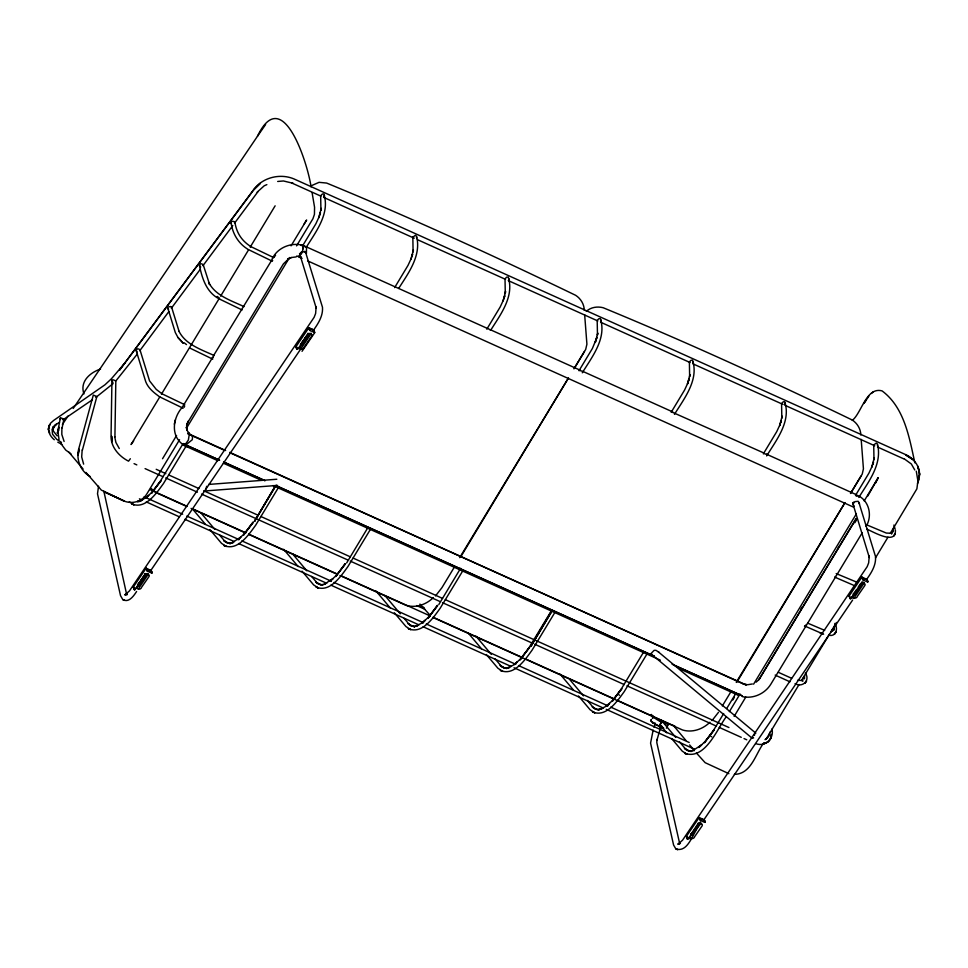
<?xml version="1.0" encoding="UTF-8"?>
<svg xmlns="http://www.w3.org/2000/svg" width="968" height="968" viewBox="0 0 968 968"><rect width="100%" height="100%" fill="white"/><g stroke="black" fill="none" stroke-linecap="round" stroke-linejoin="round"><path stroke-width="1.45" d="M891.576 531.795L891.552 534.058L891.855 532.4M61.891 427.735L61.819 434.475L64.106 441.469M114.914 436.979L115.821 380.956L113.292 379.831L112.119 379.916L111.925 380.969L111.042 436.895C111.175 447.567 119.439 456.569 128.55 461.167L130.341 458.735M771.968 728.94C774.388 738.499 765.216 747.356 755.79 743.605M212.67 357.349L182.166 407.443C173.066 417.68 170.416 435.406 182.649 444.3M804.481 678.822L804.577 675.749M103.842 491.199L126.687 594.594M300.915 245.388L302.899 245.303C304.049 249.357 301.689 254.584 297.962 256.496L296.825 255.951M802.762 681.375L802.895 678.217M832.601 629.696L831.318 631.705L834.041 629.72L834.222 626.465M82.159 450.011L81.687 456.956L83.623 464.132M893.488 528.25L893.27 531.589L890.79 533.235L886.301 533.053L865.767 524.462M190.018 434.196L188.216 432.575L189.389 433.797L187.26 430.675L186.425 427.227L186.933 430.216L186.897 423.56L186.63 425.993L188.216 421.153L187.477 422.919L283.406 263.901L288.887 258.601L287.968 259.061L291.368 257.524L296.172 256.907M145.127 573.637L146.059 574.895L147.535 573.576M659.377 720.361A1.924 0.75 -65.7 0 0 659.607 719.986L661.446 722.164C659.837 723.386 659.874 727.016 662.475 726.484M754.495 735.317L754.798 733.502L755.826 733.151L658.385 651.912M159.357 396.638C153.912 392.706 148.237 388.192 145.744 381.731L136.185 350.622L137.226 348.843L138.956 349.061M213.759 355.28L271.681 260.295C275.771 248.764 289.71 242.302 301.459 245.025M919.08 477.986C921.33 468.173 914.506 458.409 905.673 454.621L293.873 178.886C280.526 173.296 263.599 177.156 254.511 188.566L119.621 370.018L253.773 189.74L260.283 183.339L253.773 189.74M49.743 433.011L48.4 429.369L49.743 424.637C46.561 430.082 49.985 436.193 54.293 439.75M48.4 429.369L48.908 426.065L50.53 423.222L53.615 420.463L104.931 384.828L111.453 378.73L124.872 363M273 256.968L272.54 258.238M147.221 573.492L138.218 584.466L145.406 573.697L137.686 585.192L138.134 585.967L139.513 585.398L146.277 574.714L139.332 584.527M301.024 256.968L299.826 255.153L301.52 251.74M918.644 479.245L918.172 481.81L918.777 479.269M919.128 476.679L919.6 474.126L917.894 466.394L919.6 474.126L917.555 483.661M213.771 355.099L212.766 358.003L211.774 358.402M62.109 427.88L63.961 419.156L63.017 419.628M63.961 419.156L60.403 417.704L57.814 431.341L59.06 439.508M98.555 486.19L97.502 493.789L120.54 595.707L122.827 599.64L124.678 600.341L123.009 599.652C128.853 603.149 133.85 595.719 136.597 591.484M175.438 419.749L174.3 424.129M82.401 450.12L96.86 396.577L95.941 396.916M53.083 429.695L54.123 425.956L53.24 427.977L56.446 424.141L54.583 425.593L59.471 422.254M138.69 501.376L141.147 500.855L137.395 501.593L142.284 500.008L148.648 495.41L145.817 498.109L151.964 492.18L161.027 480.685L151.444 493.365L160.7 480.588L182.758 444.167L184.222 445.195L184.501 444.191L183.351 445.159L182.674 444.264L183.242 443.526M416.615 237.826L416.434 236.059L415.26 235.333L412.84 237.221L413.094 251.946L413.396 249.901L410.904 259.339L412.622 254.197L411.884 256.472M877.492 445.607L877.323 443.828L876.149 443.102L873.717 444.99L873.983 459.727L874.285 457.683L871.793 467.108L873.511 461.978L872.773 464.241M319.718 214.92L320.456 212.645L318.738 217.788L321.219 208.35L320.928 210.395L320.662 195.657L322.404 193.999L323.808 193.951C330.209 213.238 316.04 231.618 306.505 246.888M504.074 298.023L504.8 295.76L503.094 300.891L505.574 291.465L505.284 293.51L505.018 278.772L506.748 277.114L508.164 277.066C514.565 296.353 500.396 314.733 490.849 329.991M688.442 381.138L689.168 378.875L687.449 384.006L689.942 374.58L689.639 376.625L689.385 361.887L691.116 360.229L692.531 360.181C699.077 380 684.073 398.671 674.466 414.352M780.619 422.701L781.357 420.427L779.639 425.569L782.12 416.131L781.829 418.176L781.563 403.45L783.306 401.781L784.709 401.732C791.255 421.552 776.251 440.234 766.644 455.916M769.923 732.11L768.628 736.696L765.095 739.685L766.68 738.403M184.222 445.195L185.433 443.671L184.222 445.195L187.211 446.684L185.747 445.002L192.293 439.726L192.596 436.399L191.132 435.14M653.146 730.114L650.569 743.121L673.595 845.04L675.882 848.972L677.745 849.674L676.063 848.984C689.555 853.147 693.451 829.019 701.473 823.357M654.041 727.343L655.396 723.193M660.515 727.791L656.849 740.423L656.945 739.455L656.824 742.686L679.742 843.927M739.951 694.564L738.753 695.23L736.333 693.681M299.826 255.153L302.815 251.765L305.089 251.946L306.396 253.713L306.529 247.639L302.524 245.352M853.28 593.965C856.184 590.637 855.772 597.377 853.28 594.316M318.956 217.122L315.858 223.814L303.202 244.831M411.134 258.674L408.024 265.365L394.629 287.617M503.312 300.237L500.214 306.929L486.807 329.18M687.679 383.352L684.582 390.043L671.175 412.295M779.857 424.904L776.76 431.595L763.353 453.847M872.011 466.455L868.913 473.146L855.506 495.398M171.372 308.175L171.3 306.88M234.643 221.89L234.607 223.088L258.008 191.616M202.99 265.619L203.026 264.409M139.755 350.706L139.803 349.509M184.126 407.298L184.658 406.136M310.244 333.452L308.804 334.48L307.86 333.464M852.723 503.856L853.522 502.126M57.1 432.938L58.637 430.167M866.094 526.386C872.241 516.622 869.651 502.247 859.402 496.33M875.568 483.08L878.206 477.696L864.194 500.928M146.035 568.216L147.1 571.035L146.083 568.204L148.552 570.031L151.165 570.43L151.988 573.068L151.262 570.576L146.132 568.228L133.318 587.019L134.286 589.778L137.057 587.056A2.299 1.936 -17.1 0 0 137.613 588.689L138.932 589.185A2.299 1.936 -17.1 0 0 141.51 587.394L148.806 576.867A2.299 1.936 -17.1 0 0 149.132 575.125L147.559 573.939L145.442 574.556L134.782 590.032L133.306 587.068L134.056 589.476M314.334 332.617C314.564 327.22 301.108 326.785 314.733 332.641L302.028 351.311M699.138 817.561L700.566 820.61L699.138 817.561L686.421 836.34L687.377 839.123L690.148 836.413A2.299 1.936 -17.1 0 0 690.704 838.046L692.035 838.542A2.299 1.936 -17.1 0 0 694.613 836.739L701.897 826.212A2.299 1.936 -16.9 0 0 702.224 824.47L700.663 823.284L698.545 823.901L687.873 839.377L686.421 836.34L687.849 837.598M861.859 577.182L864.388 578.949L867.001 579.36L867.824 581.998L867.098 579.505L861.968 577.146L862.936 579.965L861.859 577.182L849.166 595.925L850.122 598.708L852.893 595.986A2.299 1.936 -17.1 0 0 853.449 597.619L854.768 598.115A2.299 1.936 -17.1 0 0 857.358 596.324L864.642 585.797A2.299 1.936 -16.9 0 0 864.968 584.055L863.395 582.869L861.278 583.486L850.618 598.95L849.226 596.034M578.985 370.732L592.392 348.48L596.99 337.312L595.272 342.454L597.764 333.016L597.462 335.061L597.196 320.335L598.938 318.666L600.341 318.617C606.9 338.437 591.884 357.119 582.288 372.801M219.53 460.175L185.13 444.663L188.373 440.004L189.22 434.656M96.86 396.577L93.315 395.065L78.59 449.394C76.061 459.631 80.683 471.44 90.109 476.462M666.383 728.214L668.525 724.028L667.4 725.25M314.733 332.544L313.995 330.112L308.828 327.789L296.063 346.604L297.031 349.363L299.79 346.641A2.299 1.936 -17.1 0 0 300.358 348.274L301.677 348.77A2.299 1.936 -17.1 0 0 304.254 346.967L311.551 336.453A2.299 1.936 -16.9 0 0 311.877 334.71L309.663 333.5L307.558 335.025C305.549 336.453 295.639 355.909 296.728 347.004M837.84 548.59L839.329 545.964M867.739 496.076L878.206 477.696M805.787 625.425L806.332 624.493M276.231 485.174L254.451 521.425L275.311 486.033M346.629 562.977L367.634 528.032M438.819 604.54L460.599 568.289M552.002 611.147L530.996 646.092L551.603 611.123M254.451 521.425L275.323 486.057M530.996 646.092L552.22 610.155M732.824 699.949L734.337 697.359M508.624 279.679L508.902 278.433M302.379 246.162L302.899 245.303L491.115 330.1L489.869 329.737M159.865 396.795L131.055 444.542L133.669 440.851M161.426 394.218L219.058 298.725M220.619 296.147L248.655 249.696L271.911 261.009M250.216 247.118L275.13 205.821M162.551 458.735L176.563 435.515M291.053 245.836L306.638 220.026L304.194 223.838M179.564 439.714L146.809 493.982C141.957 502.089 130.958 504.667 122.718 500.408L104.266 491.853L124.4 501.134L101.362 490.123L85.934 472.42M186.582 428.074L289.529 257.512M296.547 245.884L312.93 218.744L314.443 214.351L314.564 207.261L312.095 192.644M398.671 288.44C408.254 273.279 421.237 256.157 416.712 236.87M454.319 567.163L441.94 587.673L435.515 595.937M460.974 556.467L568.119 378.585M574.327 368.276L584.43 351.529M722.334 705.938L730.852 691.83M736.733 682.416L844.653 503.251M850.86 492.942L860.951 476.183M858.798 497.455C868.465 481.87 882.235 464.459 877.601 444.651M734.131 716.417L745.808 697.069M753.6 684.158L856.402 513.827M760.122 677.842L758.839 679.705L856.172 518.497M854.829 522.756L856.39 520.167M862.185 532.848L770.83 684.219C764.998 693.681 753.298 699.09 742.359 696.609M764.018 742.613C755.548 753.443 751.446 774.182 734.373 774.352M766.354 738.741L799.096 684.485M801.431 680.601L829.503 634.088M831.052 631.511L836.509 622.46M875.495 557.87L887.971 537.192M890.306 533.32L916.89 488.828L917.918 480.927L916.272 471.186M186.352 445.704L163.435 483.601C156.55 493.014 145.357 510.003 131.636 503.844L134.092 504.873L129.288 501.763M278.59 487.303L255.673 525.201C248.776 534.614 237.596 551.615 223.874 545.444L226.331 546.472L221.527 543.363L209.899 529.581M370.72 528.855L347.802 566.752C340.905 576.166 329.725 593.166 316.004 586.995L318.46 588.036L313.656 584.926L302.028 571.132M459.703 557.641L568.482 377.895M573.951 368.844L585.688 349.448L586.91 344.172L584.66 314.733M463.006 570.479L440.089 608.376C433.192 617.79 422.012 634.79 408.29 628.619L410.747 629.66L405.943 626.55L394.315 612.756M551.615 610.36L529.363 647.12L520.106 659.898L529.69 647.217L520.627 658.712L514.48 664.641L517.311 661.943L512.967 665.343L507.353 667.908L509.809 667.4C506.445 668.598 502.525 668.162 500.081 665.391L504.86 668.114M555.015 612.236L532.097 650.133C525.213 659.547 514.02 676.547 500.311 670.376L502.767 671.405L497.951 668.295L486.323 654.513M643.768 651.827L621.529 688.575L612.26 701.364L621.843 688.671L612.792 700.166L606.634 706.095L609.477 703.409L605.121 706.797L599.507 709.362L601.963 708.854C598.611 710.064 594.679 709.617 592.235 706.846L597.014 709.568M647.12 653.763L624.251 691.588C617.366 701.001 606.174 718.002 592.464 711.831L594.921 712.871L590.117 709.762L578.489 695.968M662.923 721.487L661.991 722.576M736.237 682.307L845.004 502.561M850.485 493.511L862.222 474.114L863.432 468.839L861.193 439.399M723.677 713.537L713.706 730.017L704.438 742.795L714.021 730.114L704.97 741.597L698.811 747.526L701.655 744.84L693.245 750.309M726.75 708.467L735.958 693.257M726.339 716.659C717.203 728.565 705.224 760.654 684.642 753.273L687.099 754.302L682.295 751.192L671.635 738.548M729.376 711.625L740.036 693.995M855.978 519.126L759.19 679.33L756.165 682.162M691.321 833.823L690.741 834.525L691.938 835.275L700.166 823.502L699.755 822.425M308.163 333.27L300.479 344.62L308.405 334.141L302.077 344.1L309.409 334.129L302.27 344.971L300.576 345.225M800.742 609.392L802.363 606.839M302.645 249.066L303.311 246.586M62.4 424.468L68.123 415.95M145.515 574.314L138.218 584.466M302.27 344.971L310.038 333.416M690.777 834.537L698.472 823.03M856.644 589.427L853.57 593.965L854.405 594.957L863.141 582.76L862.476 583.462M660.333 724.342L659.184 726.048L659.571 726.895L663.455 728.263M73.205 408.46L257.476 136.246C283.055 82.534 308.417 166.29 311.018 186.824M138.279 588.992L148.419 574.024M150.1 571.531L311.381 333.282M313.063 330.79C317.988 323.917 323.191 316.113 322.477 307.255L306.227 254.354M852.288 420.378C861.58 413.082 866.275 386.571 882.066 390.89C904.39 407.48 909.255 437.427 914.857 462.837M858.18 587.165L860.491 583.752M703.167 820.864L852.614 600.075M854.308 597.583L864.436 582.615M866.977 578.876C871.66 572.403 876.197 564.889 875.532 556.588L858.846 502.259M866.082 400.195L863.843 403.474L868.84 396.214M252.938 522.188L243.67 534.965L253.253 522.284L244.202 533.779L238.043 539.708L240.887 537.01L232.477 542.491M345.068 563.739L335.811 576.529L345.382 563.836L336.332 575.331L330.185 581.26L333.016 578.574L324.607 584.043M437.354 605.363L428.098 618.153L437.669 605.46L428.618 616.955L422.459 622.884L425.303 620.198L420.947 623.586L415.345 626.163L417.789 625.643L413.856 626.647M257.476 136.246L265.607 124.521M205.797 489.203L206.704 486.275M137.371 353.961L116.039 380.702M140.082 350.319L168.88 311.551M171.59 307.921L200.388 269.152M203.086 265.522L232.804 225.544M300.975 344.039L308.405 334.141M273.92 257.415L275.565 255.249M712.037 720.603L718.462 712.339M705.079 822.413C704.885 822.389 704.329 818.674 701.219 819.146C695.484 816.302 706.229 819.351 705.091 822.304L704.353 819.92M861.714 582.022L861.508 583.486L862.512 583.486M853.534 593.953L855.18 593.457L855.373 594.328M834.755 577.097L835.408 576.347M668.549 724.27L664.762 723.665M302.222 251.559L299.741 254.717M113.099 383.618L96.11 397.219M600.571 321.449L601.08 319.984M692.761 363L693.257 361.548M257.161 192.16L264.252 185.759L266.853 184.634M271.923 261.191L272.698 260.501M229.489 543.532L230.033 543.084L230.13 543.822M321.679 585.096L322.211 584.636L322.308 585.374M506.034 668.21L506.579 667.751L506.675 668.489M598.2 709.75L598.744 709.302L598.829 710.04M690.378 751.313L690.922 750.865L691.007 751.591M871.381 393.444L873.354 391.81M414.207 626.344L414.486 626.937M433.374 597.583C426.307 604.564 415.804 608.255 406.088 605.351L339.925 575.512M709.907 722.249C702.841 729.231 692.338 732.921 682.621 730.017L433.132 617.536M310.728 185.977L319.065 182.335L326.639 183.061C410.819 217.764 493.704 255.709 575.682 295.325C580.752 298.616 584.2 304.254 584.285 310.365M586.281 311.381C590.807 307.207 597.316 306.227 603.161 307.727C687.353 342.43 770.238 380.376 852.203 419.991C857.285 423.282 860.721 428.921 860.818 435.019M650.907 653.799L751.797 737.918L752.765 737.58M63.126 419.749L92.444 399.724M834.041 629.72L831.56 631.366L832.649 630.821M691.588 838.772L689.567 838.409M867.437 581.962L863.262 580.086M300.612 343.942C303.807 342.49 302.064 347.572 300.249 345.201M137.867 584.357C141.8 583.063 138.097 588.508 137.444 585.035M287.968 259.061L291.368 257.524M100.539 369.038C89.891 372.607 79.57 381.658 83.962 393.928M133.439 587.019L133.983 587.431M323.554 196.964L324.546 195.318M784.455 404.745L785.447 403.099M804.493 626.26L805.328 625.994M204.635 490.909L203.764 490.873M752.342 683.977L747.611 684.727L743.134 683.844L229.767 452.358M651.234 719.672C648.512 720.603 656.74 724.705 652.916 723.06L655.421 723.955L651.234 721.354L651.21 719.998M230.928 542.975L233.373 542.467C230.021 543.665 226.088 543.229 223.644 540.459L228.436 543.181M323.058 584.527L325.502 584.019C322.15 585.229 318.23 584.781 315.774 582.01L320.565 584.732M691.684 750.805L694.141 750.285C690.789 751.495 686.856 751.047 684.412 748.288L689.204 751.011M133.33 587.116L134.165 587.782M686.409 836.364L687.147 838.832L686.735 836.461M859.729 496.463L855.7 494.624L856.329 495.314M678.326 843.745L680.419 843.08L677.89 844.326L682.549 840.188L867.195 566.643L868.671 562.832L869.228 555.947L869.325 557.532L852.602 502.779M853.449 598.224L854.393 598.309L853.002 598.333M300.08 257.064L298.93 257.198L299.79 257.428M277.683 181.464L283.43 180.968L293.304 183.351M277.574 485.404L204.272 491.018L258.093 515.242M208.592 484.436L276.824 479.245M753.6 737.918L751.797 737.918M829.649 635.431C836.509 636.351 838.082 628.063 834.803 623.465M137.783 501.545L139.549 501.509M663.685 728.069L661.664 727.839L654.925 724.04L659.184 726.048L661.446 722.164L660.007 721.414A8.797 1.488 28.4 0 1 656.449 719.284L654.005 717.457L652.384 718.45L652.904 715.921M763.728 452.939L671.683 411.957M797.559 680.298L802.012 680.48M691.285 833.799L692.616 834.755M691.515 838.748L689.603 838.542M691.684 833.496C694.395 833.4 691.696 837.066 690.607 834.96M647.447 653.848L644.01 651.851M202.07 263.925L200.436 263.768L199.481 265.728C202.203 278.542 206.426 292.094 218.828 298.688M414.05 626.381L410.819 625.727L408.06 623.634L412.852 626.369M170.489 306.481L167.803 307.098L167.936 308.562L175.317 332.556L177.979 337.505L183.146 343.12L177.979 337.505M230.348 543.556L226.899 542.661L224.54 540.906L219.397 534.796M322.489 585.108L319.041 584.212L316.681 582.458L311.623 576.468M414.776 626.732L411.315 625.836L408.956 624.082L404.14 618.37M506.784 668.489L503.336 667.593L500.976 665.839L495.192 658.978M598.938 709.943L595.489 709.048L593.13 707.293L587.346 700.445M691.116 751.374L687.667 750.49L685.308 748.724L679.536 741.875M299.596 348.746L301.302 348.964M234.208 221.587L232.042 221.224L231.025 222.035C232.259 233.494 238.479 243.815 248.51 249.647M795.067 683.614C802.52 687.994 810.446 680.371 805.4 673.147M824.663 630.362L807.869 623.223M856.765 582.167L836.207 573.576M822.328 633.665L804.759 626.03M853.377 585.156L835.783 577.594M822.643 633.762L820.065 632.854L823.635 634.173M743.134 683.844L746.352 685.005L230.348 452.951M414.231 238.201L412.84 237.221M782.035 404.019L782.967 404.43M291.985 183.097L320.916 196.141M323.663 197.387L413.215 237.753M417.353 239.616L505.526 279.353L505.018 278.772M508.273 280.599L597.825 320.965M600.583 322.199L690.136 362.564M692.882 363.811L781.055 403.547M785.193 405.411L874.745 445.776M877.492 447.022L903.676 458.82M490.836 329.931L580.425 370.308M583.184 371.555L672.76 411.932M766.487 454.186L856.075 494.563M299.342 257.113L302.089 258.359M307.606 260.852L853.413 507.087M214.218 355.571C201.489 349.605 185.699 344.765 178.947 331.201M188.482 433.737L225.641 450.495M187.671 433.737L224.878 450.495M185.13 444.663L219.518 460.163M654.186 656.147L275.916 485.597L654.295 656.28M672.07 664.217L742.226 695.847L673.534 664.931M183.351 445.159L217.824 460.695M223.33 463.176L260.561 479.959M272.964 485.549L660.357 660.164M679.657 668.864L737.568 694.963M156.211 469.298L165.843 473.654M168.601 474.889L198.888 488.55M260.84 516.476L350.331 556.83M353.09 558.076L442.57 598.418M445.328 599.664L728.94 727.537M134.056 463.648L136.815 464.894M145.079 468.621L162.975 476.679M165.734 477.926L197.399 492.204M201.525 494.067L347.476 559.843M350.234 561.089L439.726 601.418M442.485 602.665L531.976 642.994M534.735 644.24L624.239 684.582M626.986 685.816L716.489 726.157M719.236 727.404L741.27 737.326M744.029 738.572L746.776 739.806M419.979 605.774L424.117 607.638M416.688 605.593L424.94 609.308M149.858 489.554L186.715 506.179M192.172 508.636L198.997 511.709M245.908 532.86L200.485 512.387L214.666 529.193M248.655 534.106L336.743 573.806M340.869 575.67L430.324 615.999M433.083 617.245L522.538 657.575M525.285 658.809L614.74 699.138M617.499 700.384L675.301 726.448M186.921 506.542L156.598 492.869L151.165 488.586M191.059 508.406L244.819 532.642M248.957 534.505L337.166 574.278M144.135 496.838L182.674 514.214M186.8 516.065L239.108 539.636M241.855 540.882L331.322 581.199M334.081 582.446L423.548 622.763M426.295 623.997L515.762 664.314M518.521 665.56L607.989 705.878M610.735 707.124L689.192 742.48M139.404 498.81L142.163 500.057M146.301 501.92L179.358 516.827M184.876 519.308L234.474 541.681M238.6 543.544L326.773 583.305M330.899 585.168L419.011 624.904M423.149 626.768L511.261 666.516M514.02 667.763L603.512 708.116M606.27 709.362L694.383 749.111M147.414 571.156L151.601 573.044M700.517 820.501L704.692 822.389M273.666 257.573L250.93 246.646M866.892 529.218C871.95 530.972 896.368 545.976 895.4 530.113M244.021 306.626C231.292 300.564 215.392 295.833 208.592 282.233L209.608 284.531L203.292 264.929M242.109 309.966L219.119 298.858M212.718 359.14L189.571 347.935M778.308 672.288L791.594 678.29M184.791 404.745L161.995 393.794M183.133 408.218L159.793 396.928M728.868 773.662L705.14 762.675L696.343 752.947M775.162 675.095L789.948 681.799M57.79 442.17L61.904 444.348M70.966 453.871L65.703 450.035L60.718 443.344M200.751 267.023L199.481 265.728M710.948 736.345L711.734 736.817M767.382 454.609L763.873 453.52M583.014 371.482L579.505 370.405M618.842 694.806L619.568 695.266M61.468 442.376L56.664 439.303L52.526 434.148L52.066 429.102M659.16 652.42L655.953 650.327L654.126 650.351L651.198 653.352L652.359 655.384M112.966 382.469L111.925 380.969M855.772 495.568L857.019 496.39M849.432 596.01L849.928 598.405M904.16 458.784L911.336 463.987L914.736 469.94M251.014 246.683C241.54 240.766 236.543 232.659 234.922 222.35M162.079 393.843L156.235 389.378L149.544 380.86L140.058 350.041M184.138 342.757L186.497 344.596M217.219 296.426L219.567 298.253M429.865 614.97L419.943 604.092M700.263 822.376C701.679 823.683 698.267 825.256 698.206 823.224M304.763 251.269L306.263 253.507M854.103 506.312L852.99 503.953L854.889 501.63L858.132 501.291L859.572 503.953M137.093 352.001L136.185 350.622M661.229 720.18L675.676 737.313M651.283 714.42L653.219 716.719M660.007 724.766L666.795 732.812M570.019 679.887L583.498 695.871M560.073 674.139L573.637 690.22M475.929 636.145L491.345 654.416M467.919 632.685L481.483 648.766M384.865 595.501L400.292 613.797M375.911 590.928L390.443 608.158M292.578 553.902L306.856 570.83M283.624 549.304L298.156 566.534M192.463 508.89L205.059 523.833M167.936 308.562L168.613 309.373M68.692 451.947L83.067 469.008M673.389 725.443L685.828 740.351M689.652 744.924L694.431 750.66M57.136 435.866L53.071 430.712L52.792 426.827M867.8 581.828L867.05 579.481M151.964 572.911L151.214 570.551M861.072 583.28L862.657 583.631L863.274 582.24M60.524 419.495L60.161 418.539M862.657 582.034L863.105 582.748M119.282 448.535L115.894 442.436L114.72 436.725M310.159 330.741L308.804 327.813M231.098 223.197L231.473 223.959M126.36 593.735L126.868 594.824L125.259 594.413L127.352 593.747L124.824 594.993L129.494 590.855L314.128 317.31L315.616 313.499L316.161 306.614L316.258 308.199L299.548 253.447M171.687 307.425L179.104 331.504M893.887 525.055L895.061 528.903M186.425 427.227L186.582 428.146M58.31 430.869L58.116 433.107L58.83 427.033L58.31 430.869M771.266 734.53C771.702 739.237 767.951 743 763.51 743.787L767.914 742.033L770.71 738.536L771.266 734.53M78.372 453.145L78.069 455.408L79.134 449.2L78.372 453.145M806.501 681.109L804.807 683.226L806.501 681.109M895.327 533.791L893.67 535.933L895.327 533.791M836.098 631.971L834.392 634.1L836.098 631.971M264.917 480.636L223.644 462.026L264.929 480.66M910.525 457.961L905.782 454.948L913.005 459.679L910.525 457.961M296.789 349.061L296.075 346.701L296.789 349.061M112.034 441.589L111.647 436.302L112.034 441.589"/></g></svg>
